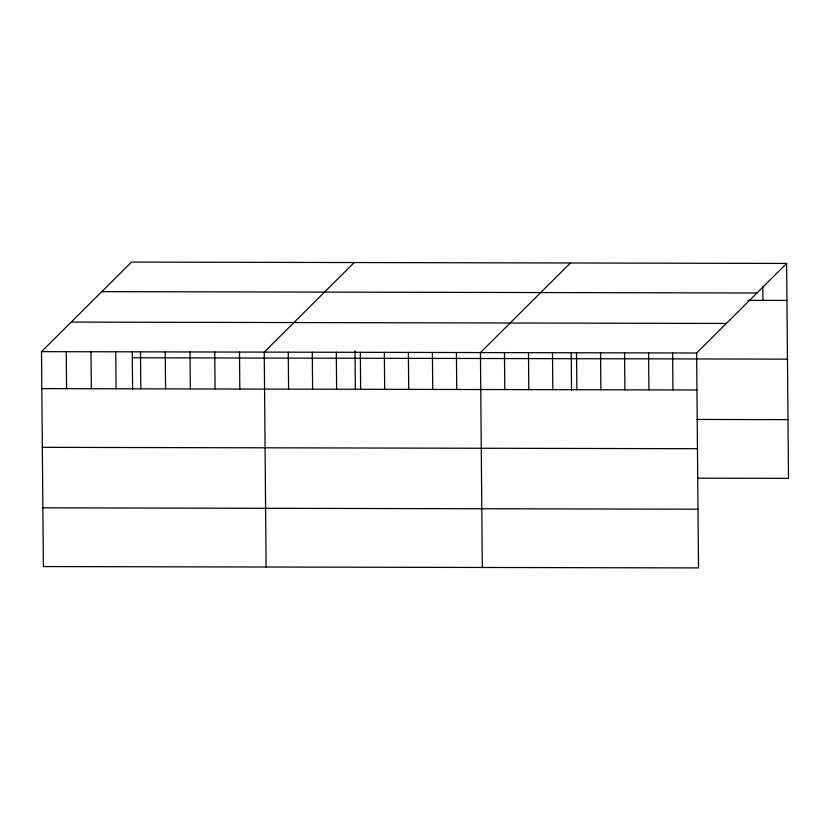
<?xml version="1.0" encoding="UTF-8"?>
<svg xmlns="http://www.w3.org/2000/svg" width="830" height="830" viewBox="0 0 830 830"><rect width="100%" height="100%" fill="white"/><g stroke="black" fill="none" stroke-linecap="round" stroke-linejoin="round"><path stroke-width="1.25" d="M786.622 263.442L696.629 353.009L698.507 567.917L43.378 566.558L41.5 351.65L131.493 262.083L786.622 263.442L788.5 478.35L697.47 478.163M354.234 262.55L264.241 352.107L266.119 567.014M570.428 262.996L480.435 352.563L482.313 567.471M101.8 291.641L756.929 293M747.757 300.346L786.944 300.429M71.193 322.092L726.333 323.451M41.5 351.65L696.629 353.009M132.333 357.782L787.463 359.141M41.822 388.627L696.951 389.986M696.961 419.451L787.992 419.638M42.33 447.339L697.47 448.708M42.859 507.836L697.999 509.195M762.801 286.35L762.926 300.377M672.611 352.958L672.933 389.934M648.593 352.906L648.915 389.893M624.565 352.854L624.886 389.841M600.547 352.812L600.868 389.789M576.528 352.76L576.85 389.737M571.216 352.574L571.538 390.204M552.5 352.709L552.822 389.685M528.482 352.657L528.803 389.644M504.464 352.605L504.785 389.592M456.417 352.511L456.739 389.488M432.399 352.46L432.721 389.436M408.37 352.408L408.692 389.384M384.352 352.356L384.674 389.343M360.334 352.314L360.656 389.291M355.012 350.903L355.344 389.747M336.306 352.262L336.627 389.239M312.288 352.211L312.609 389.187M288.269 352.159L288.591 389.135M239.497 352.055L239.818 389.042M214.742 352.003L215.074 388.99M189.997 351.962L190.319 388.938M165.243 351.91L165.575 388.886M140.498 351.858L140.82 388.834M132.271 351.661L132.603 389.291M115.744 351.806L116.076 388.782M90.999 351.754L91.321 388.731M66.244 351.702L66.576 388.679"/></g></svg>
